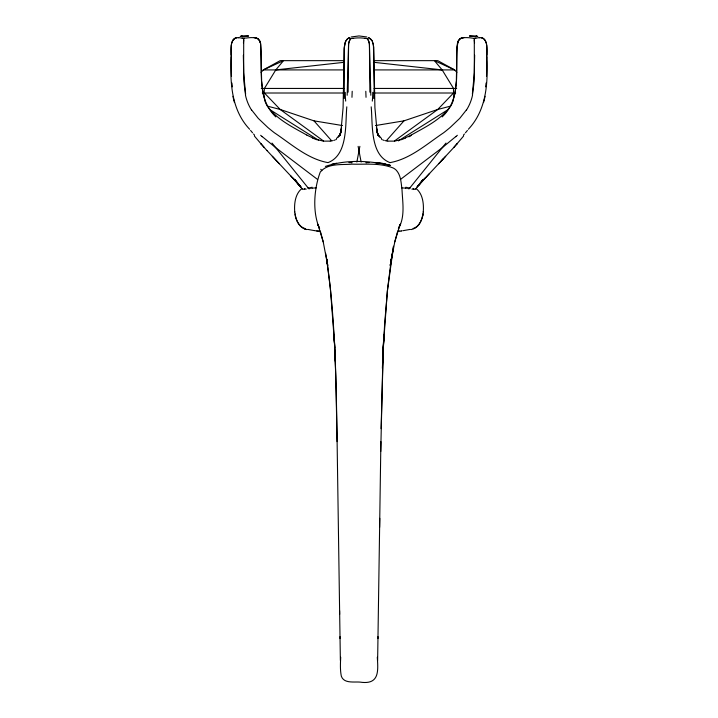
<?xml version="1.0" encoding="UTF-8"?>
<svg xmlns="http://www.w3.org/2000/svg" width="718" height="718" viewBox="0 0 718 718"><rect width="100%" height="100%" fill="white"/><g stroke="black" fill="none" stroke-linecap="round" stroke-linejoin="round"><path stroke-width="1.08" d="M249.631 129.249C231.959 110.671 230.074 84.329 231.07 60.034C231.914 53.383 229.132 45.153 233.655 39.391A7.88 7.763 88.1 0 1 233.996 39.059L234.095 38.969M472.381 94.139L474.374 72.662L474.293 40.046L474.544 42.963M468.369 129.249C485.547 111.11 487.998 85.523 486.921 61.739C485.96 54.541 489.075 45.692 484.345 39.391A7.88 7.763 -88.1 0 0 484.004 39.059L483.914 38.969M486.939 55.196L486.669 44.866M474.661 55.196L474.068 81.987L472.453 95.144M486.948 56.758L486.508 76.377M422.965 213.973C422.004 219.546 419.312 226.78 413.047 228.557M369.869 92.173L369.42 44.031L370.838 95.279M379.625 527.362L380.89 441.642M377.955 638.562L379.759 518.333M380.746 451.514L382.945 355.042M377.623 660.515L377.991 636.633M381.087 428.655L383.609 339.901L382.371 368.289M346.803 106.838C345.17 124.447 348.122 154.917 328.018 162.618C307.672 159.055 291.167 143.959 274.402 132.785A189.615 177.391 -87.9 0 1 267.832 127.472L258.265 118.371L251.695 110.051M347.162 95.279L348.58 44.031L348.131 92.173M243.456 42.963L243.707 40.046L243.626 72.662L245.619 94.139M383.879 334.588L382.604 362.276L384.651 323.854L387.567 289.049L391.373 258.866L390.287 265.445L394.792 241.813L397.422 232.067M456.361 80.488L456.989 47.047L458.416 40.827M383.259 347.772L387.325 291.499L393.527 246.184L390.314 265.328L392.36 253.292M456.307 81.385L454.988 93.322L452.726 101.66M423.261 211.909C423.871 204.37 423.028 193.815 415.955 188.43M340.709 657.284C340.377 663.567 340.081 669.975 341.328 676.168C343.904 683.707 353.786 681.606 360.014 682.1C379.328 685.053 378.278 671.411 377.291 657.284M486.068 83.037L485.691 86.851M231.331 44.866L231.061 55.196M373.719 98.501L374.168 87.847L373.441 44.606L372.068 40.603L370.739 39.023L368.873 37.785L367.751 38.341M410.992 229.581C419.213 228.261 422.767 219.125 423.261 211.702M457.339 43.879C454.862 68.363 462.266 98.025 442.144 116.917M359.871 146.355L356.855 162.053M263.811 96.212L264.43 88.44L275.784 69.915L283.511 60.653L263.3 69.915L261.101 72.33M422.48 216.594L422.965 214.179M231.492 43.87L231.591 43.403A9.199 9.047 -89.3 0 1 232.569 40.827L232.982 40.199M394.774 241.903L399.962 224.761L398.391 228.755C405.32 216.872 402.592 202.673 402.008 189.66C401.102 183.153 401.057 175.731 396.515 170.489A12.215 10.68 0 0 0 393.276 168.039C380.253 162.708 365.722 164.557 351.964 164.153C341.427 165.023 327.884 163.013 320.3 171.979C313.919 188.789 312.276 212.214 319.609 228.755L318.038 224.761L323.226 241.903M349.747 40.271L349.513 40.746A10.025 7.063 -89.8 0 0 348.589 44.031A9.819 6.947 89.9 0 1 349.576 40.567A7.593 5.367 90 0 1 349.747 40.271A7.862 5.573 89.9 0 1 349.863 40.046L350.151 39.589A8.266 5.798 -89.4 0 1 350.321 39.355A8.257 5.87 89.6 0 0 350.115 39.652M339.533 135.28L340.637 133.27L339.246 135.926L341.104 131.6L339.874 135.469L341.544 127.822L340.897 132.022L343.087 107.718L344.245 47.164L345.744 40.908L347.718 38.655L349.127 37.785L350.052 38.251M450.464 106.327C440.825 119.762 425.191 127.158 411.127 135.11M399.468 225.739L400.563 223.998M232.776 40.504L233.144 39.975M466.305 110.051L459.735 118.371L450.159 127.463A189.615 177.391 87.9 0 1 443.598 132.785C426.833 143.959 410.328 159.055 389.982 162.618C369.878 154.917 372.83 124.447 371.197 106.838M423.557 179.285L415.327 189.48M459.933 38.969L459.673 39.212A7.781 7.656 -88.7 0 0 459.278 39.634L458.623 40.504A7.808 7.683 89.3 0 0 458.237 41.177M422.346 180.595L422.947 179.733L417.05 186.931L423.396 179.949M422.372 180.55L422.974 179.697L418.711 185.181L419.68 184.032M458.99 39.975L458.057 41.536A9.702 9.549 89.2 0 0 457.438 43.412A9.442 9.298 89.2 0 1 458.228 41.168M350.474 39.149L350.716 38.844A5.412 3.814 -89.8 0 1 350.896 38.682L352.906 38.269M445.977 143.079L409.116 188.843L407.609 188.457M338.079 137.219L339.928 134.894L336.419 138.529M467.409 130.443L465.452 132.821M463.64 135.989L456.72 144.147M463.442 135.172L464.447 134.006M386.392 140.692L403.965 120.848L437.765 109.468L450.473 106.147M453.785 147.486L441.166 161.083M429.624 173.37L419.15 184.58L443.284 158.813M438.698 163.749L445.69 156.3M421.385 182.112L425.397 177.822M456.845 72.33L454.647 69.915L434.435 60.653L442.162 69.915L453.516 88.44L453.516 93.008L437.765 109.468L394.469 140.979M233.197 39.903A7.377 7.261 89.5 0 1 233.431 39.634A7.763 7.629 -89.3 0 1 233.772 39.275L234.005 39.041M459.87 39.032L459.906 38.996A7.763 7.638 89.5 0 0 459.161 39.768M455.777 136.698L457.366 135.289M456.047 136.375L442.082 147.827L400.671 179.285M234.239 38.844L234.508 38.628A5.412 5.322 88.1 0 1 234.786 38.422L235.333 38.233M460.103 38.826L460.301 38.664A5.439 5.349 -87.7 0 1 460.588 38.458L461.073 38.269M302.045 188.43C294.972 193.815 294.12 204.37 294.73 211.909M234.31 38.781L234.382 38.718A5.538 5.457 87.7 0 1 234.786 38.422L234.795 38.422M460.184 38.763L460.211 38.736A5.538 5.439 -86 0 1 460.642 38.431M349.127 37.785L347.261 39.023L345.08 42.434L344.2 48.905L344.281 98.501M398.328 140.881L447.296 110.096M235.091 38.162L235.324 38.036A18.174 4.245 20.5 0 1 242.28 38.171M408.874 136.851L410.822 135.765M336.419 139.391L335.88 139.66M365.094 38.269L367.149 38.646M462.598 37.677L462.67 37.668A17.824 4.245 20.7 0 1 463.801 37.614L463.801 37.614A18.165 4.326 20.7 0 0 461.566 37.892L461.118 38.063L461.557 37.892A18.524 4.407 20.8 0 1 461.997 37.776M405.401 137.793L409.457 135.935A94.489 51.579 -10.2 0 0 411.109 135.092M325.362 166.432C346.058 159.369 369.51 160.455 390.538 165.517L382.55 163.426L374.715 162.501L383.753 163.668M335.037 140.01L333.852 140.396M303.759 189.22L303.777 189.211A8.23 7.656 -79.5 0 1 304.899 188.448M410.166 229.401L402.69 230.747M401.093 139.498L394.613 141.132L387.98 141.114M351.192 36.977L359 35.927L366.808 36.977M235.648 38.144L236.078 38.036A18.13 6.238 14.7 0 1 236.698 37.874M461.557 38.126L461.925 38.036A18.282 6.274 14.6 0 1 462.464 37.892M310.391 188.457L308.884 188.843L272.023 143.079M331.94 164.162L336.562 163.255M332.802 140.656L330.271 141.087M304.055 189.13L306.209 189.166M462.509 37.919L463.074 37.83A18.551 6.381 14.7 0 1 465.803 37.623L466.305 37.614A18.21 6.256 14.7 0 1 471.753 38.054L473.009 38.242M475.881 38.036L473.584 38.35M375.433 125.56L403.965 120.848M240.216 36.43L248.554 35.99M241.499 36.223L248.347 36.008M330.02 141.114L323.387 141.132L316.907 139.498M401.147 230.927L401.595 230.873M275.784 69.915L344.55 62.26M398.526 231.205L397.521 231.313M316.234 187.874L313.219 188.062M469.446 35.99L477.371 36.349L475.917 36.133L476.501 36.223M469.653 36.008L477.784 36.43M366.306 162.6L366.62 162.591A12.987 4.245 4.2 0 1 369.079 162.591M411.899 189.166L413.945 189.13M344.55 60.653L280.191 60.653L263.3 69.915L343.895 69.915M373.396 60.653L437.765 60.653L454.647 69.915L374.051 69.915M261.253 88.44L343.868 88.44M374.078 88.44L456.693 88.44M262.312 93.008L343.868 93.008M374.078 93.008L455.634 93.008M351.694 162.6L351.425 162.591A12.987 4.245 -4.2 0 0 348.921 162.591M405.105 188.08L401.766 187.874M320.479 231.313L318.98 231.151M373.396 62.26L442.162 69.915M317.544 230.999L314.888 230.693M255.473 37.686L255.33 37.668A17.824 4.245 -20.7 0 0 254.199 37.614L254.199 37.614A18.165 4.326 -20.7 0 1 256.434 37.892L256.667 37.973M314.466 230.64L307.834 229.401M387.729 141.087L385.198 140.656M267.473 106.147L280.191 109.468L313.981 120.848L342.513 125.56M255.491 37.919L254.926 37.83A18.551 6.381 -14.7 0 0 252.197 37.623L251.695 37.614A18.21 6.256 -14.7 0 0 246.247 38.054L242.119 38.036M382.55 163.426L390.538 165.517M307.008 229.581C299.639 228.477 295.771 220.534 295.035 213.973M482.424 38.162L482.002 38.054A18.13 6.238 -14.7 0 0 481.302 37.874M367.042 38.646L367.113 38.664A5.421 3.814 89.4 0 1 367.275 38.862L367.535 39.149M256.443 38.126L256.155 38.054A18.282 6.274 -14.6 0 0 255.536 37.892M384.148 140.396L382.963 140.01M482.667 38.233L483.169 38.413A5.412 5.322 -88.1 0 1 483.492 38.619L483.663 38.763A5.538 5.457 -87.7 0 0 483.214 38.422M256.9 38.26L257.367 38.422A5.439 5.349 87.7 0 1 257.69 38.664L257.843 38.781M304.54 228.871L305.94 229.311M304.953 228.557C299.505 227.014 296.731 221.306 295.493 216.19M256.532 37.919L256.488 37.901A18.524 4.407 -20.8 0 0 256.003 37.776M414.223 189.211L414.241 189.22A8.23 7.656 79.5 0 0 413.101 188.448M312.599 137.793L308.543 135.935A94.489 51.579 10.2 0 1 306.891 135.092M382.12 139.66L381.581 139.391M350.249 38.341L349.828 38.135M306.873 135.11C292.809 127.158 277.175 119.762 267.536 106.327M482.909 38.162L482.675 38.036A18.174 4.245 -20.5 0 0 475.72 38.171M368.873 37.785L372.256 40.908L373.755 47.164L374.913 107.718L377.103 132.022L376.456 127.822L378.126 135.469L376.896 131.6L378.754 135.926L377.363 133.27L378.467 135.28M270.65 110.096L318.675 140.288M323.477 140.979L280.191 109.468L264.43 93.008M257.771 38.718L257.816 38.763A5.538 5.439 86 0 0 257.358 38.431M317.329 179.285L275.918 147.827L261.953 136.375M381.581 138.529L378.072 134.894L379.921 137.219M258.076 38.987L258.327 39.212A7.781 7.656 88.7 0 1 258.722 39.634L259.377 40.504A7.808 7.683 -89.3 0 1 259.763 41.177L259.943 41.536A9.702 9.549 -89.2 0 1 260.562 43.412L261.639 80.488M260.634 135.289L262.223 136.698M483.995 39.041L484.228 39.275A7.763 7.629 89.3 0 1 484.569 39.634L484.686 39.768M258.13 39.032L258.157 39.059A7.763 7.638 -89.5 0 1 258.839 39.768M272.31 156.3L279.302 163.749M292.612 177.831L298.85 184.58L267.06 150.645M275.856 116.917C255.752 97.989 263.102 68.416 260.661 43.879M290.494 175.596L296.615 182.112M302.673 189.48L294.443 179.285M294.604 179.949L300.95 186.931L296.48 181.977L300.627 186.698L297.064 182.444M264.215 147.486L267.078 150.663M484.515 39.571L484.569 39.634A7.377 7.261 -89.5 0 1 484.803 39.903L485.422 40.827A9.199 9.047 89.3 0 1 486.4 43.412L486.508 43.87M313.981 120.848L331.554 140.692M261.28 144.147L254.36 135.989M253.553 134.006L254.558 135.172M298.311 184.023L299.289 185.181L295.026 179.697L295.654 180.595M252.548 132.821L250.591 130.443M320.784 169.277L321.861 170.722M259.063 40.046L259.763 41.177M295.026 179.697L295.628 180.55M367.885 39.652A8.284 5.816 89.4 0 0 367.679 39.355A8.239 5.861 -89.6 0 1 367.84 39.589L368.137 40.046A7.898 5.564 89.7 0 1 368.253 40.271A7.629 5.376 89.8 0 1 368.415 40.585L368.487 40.746A9.953 7.045 -89.9 0 1 369.393 44.04A9.881 6.974 89.8 0 0 368.433 40.567L368.253 40.271M317.437 223.998L318.532 225.739M259.584 40.827L260.562 43.403A9.442 9.298 -89.2 0 0 259.772 41.168M265.274 101.66L263.012 93.322L261.693 81.385M320.578 232.067L323.208 241.813L327.713 265.445L326.627 258.866L330.433 289.049L334.471 342.683M245.547 95.144L243.932 81.987L243.339 55.196M295.52 216.594L294.739 211.702M361.145 162.053L358.129 146.355M453.516 93.008L454.135 96.212M325.64 253.292L327.677 265.301M326.771 259.853C334.857 315.723 335.97 372.292 336.913 428.655L339.668 614.348M232.309 86.851L231.932 83.037M231.492 76.377L231.061 56.758M334.741 347.772L334.121 334.588L335.782 376.133L337.11 441.642M334.391 339.901L335.297 361.316M339.614 610.722L340.045 638.562M340.009 636.633L340.377 660.515M365.92 162.762A9.172 3.078 4.4 0 1 366.413 162.744M351.587 162.744A9.172 3.078 -4.4 0 1 352.08 162.762M234.49 102.584A50.745 39.302 -86.2 0 1 232.955 96.302M243.923 38.557A5.538 1.05 89.2 0 1 244.003 38.278M238.52 37.695A18.758 6.453 14.7 0 1 238.744 37.677M309.485 187.658A6.247 1.292 -16.3 0 1 307.699 188.035M311.639 188.52A7.476 3.725 -21.6 0 1 312.429 188.43M310.49 187.577A5.152 2.621 -22.6 0 1 312.393 187.317M243.689 39.966A7.62 1.364 -90 0 1 243.86 38.978M485.045 96.302A50.745 39.302 86.2 0 1 483.51 102.584M473.997 38.278A5.538 1.05 -89.2 0 1 474.077 38.557M479.256 37.677A18.758 6.453 -14.7 0 1 479.48 37.695M410.301 188.035A6.247 1.292 16.3 0 1 408.515 187.658M405.571 188.43A7.476 3.725 21.6 0 1 406.361 188.52M405.607 187.317A5.152 2.621 22.6 0 1 407.51 187.577M474.14 38.978A7.62 1.364 90 0 1 474.311 39.966M352.978 38.359A17.959 7.916 -0.1 0 1 365.031 38.332M365.803 91.267A94.632 5.223 87.6 0 1 366.027 97.325M472.543 95.162A44.363 41.635 86.9 0 1 466.413 110.132M405.607 137.982A44.381 24.959 -9.6 0 1 401.272 139.723M452.798 101.714A26.243 19.287 -86.9 0 1 450.527 106.399M345.699 101.094A69.781 55.008 -83.7 0 1 345.259 92.362M351.973 97.325A94.632 5.223 -87.6 0 1 352.197 91.267M251.587 110.132A44.363 41.635 -86.9 0 1 245.457 95.162M316.728 139.723A44.381 24.959 9.6 0 1 312.393 137.982M267.473 106.399A26.243 19.287 86.9 0 1 265.202 101.714M372.741 92.362A69.781 55.008 83.7 0 1 372.301 101.094M399.432 230.927A41.725 3.536 -2.6 0 1 398.032 231.07M318.254 231.214A41.734 3.796 2.3 0 1 316.8 231.052M319.968 231.07A41.725 3.536 2.6 0 1 318.568 230.927M401.2 231.052A41.734 3.796 -2.3 0 1 399.746 231.214M457.33 143.438L453.722 147.558L457.33 143.438M242.083 36.133L240.629 36.349L242.083 36.133M264.278 147.558L260.67 143.438L264.278 147.558"/></g></svg>
